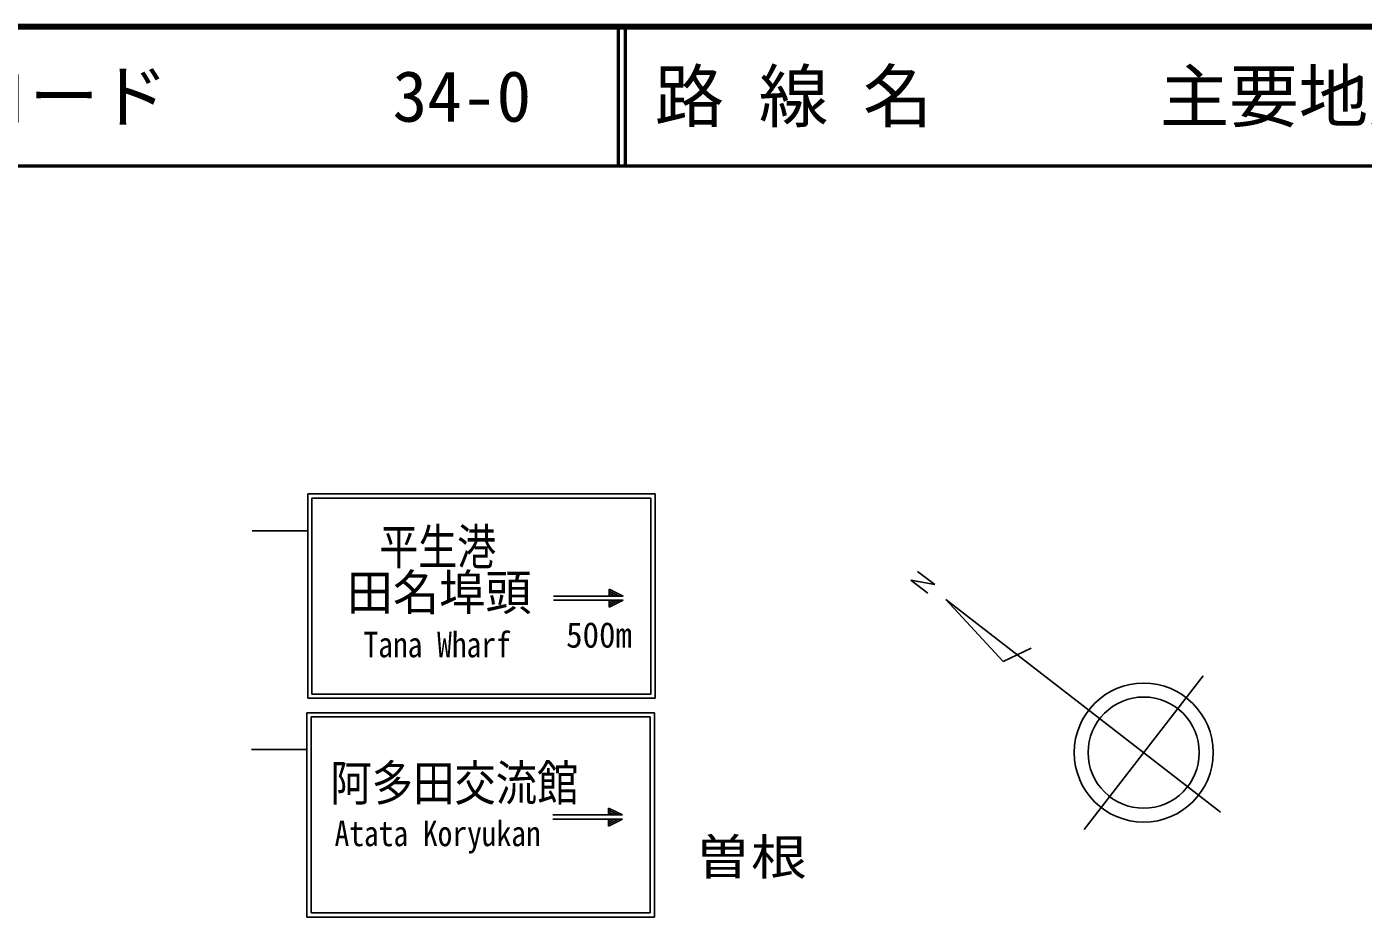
# Model space of a CAD drawing. Units: millimetres, scale not verified. Extents: x 40000 to 680000, y 20000 to 380000.
# Drawn here: x 135192 to 231378, y 315498 to 380000 of the extents above; entities that cross this region are included whole.
import ezdxf
from ezdxf.enums import TextEntityAlignment as Align

# ---------------------------------------------------------------- set-up
doc = ezdxf.new("R2010")
doc.units = ezdxf.units.MM
doc.header["$LTSCALE"] = 1000
doc.layers.add('M-BMK-HTXT', color=7, linetype='Continuous')
doc.layers.add('M-TTL-TXT', color=7, linetype='Continuous')
for name, color, linetype, lineweight in [('M-BMK-SRVR', 3, 'Continuous', 25), ('M-STR-HTXT', 7, 'Continuous', 13), ('M-STR-STRC', 7, 'Continuous', 25), ('M-TTL', 2, 'Continuous', 140), ('M-TTL-LINE', 7, 'Continuous', 50)]:
    doc.layers.add(name, color=color, linetype=linetype, lineweight=lineweight)
doc.styles.add('ＭＳ ゴシック', font='')
doc.styles.get('ＭＳ ゴシック').set_extended_font_data('MS Gothic')

msp = doc.modelspace()

# ---------------------------------------------------------------- linework, layer by layer
at = {"layer": 'M-BMK-SRVR'}
for p, q in [((200537, 339872), (199307, 340814)), ((200044, 339241), (198823, 340186)), ((198823, 340186), (200537, 339872)), ((201340, 338790), (205473, 334327)), ((201340, 338790), (221112, 323491)), ((205473, 334327), (207488, 335297)), ((219860, 333311), (211292, 322239))]:
    msp.add_line(p, q, dxfattribs=at)
for radius in [5000, 4000]:
    msp.add_circle((215576, 327775), radius, dxfattribs=at)
at = {"layer": 'M-STR-STRC'}
for p, q in [((155411, 331692), (155411, 346392)), ((155411, 346392), (180411, 346392)), ((180411, 346392), (180411, 331692)), ((155711, 331992), (155711, 346092)), ((155711, 346092), (180111, 346092)), ((180111, 346092), (180111, 331992)), ((151411, 343742), (155411, 343742)), ((178111, 339042), (177111, 339542)), ((177111, 339542), (177111, 339042)), ((173111, 339042), (178111, 339042)), ((173111, 338742), (178111, 338742)), ((177111, 339396), (177820, 339042)), ((177111, 339251), (177529, 339042)), ((177111, 339105), (177238, 339042)), ((177820, 338742), (177111, 338387)), ((177529, 338742), (177111, 338532)), ((177238, 338742), (177111, 338678)), ((178111, 338742), (177111, 338242)), ((177111, 338242), (177111, 338742)), ((180111, 331992), (155711, 331992)), ((180411, 331692), (155411, 331692)), ((155361, 315939), (155361, 330639)), ((155361, 330639), (180361, 330639)), ((155661, 316239), (155661, 330339)), ((155661, 330339), (180061, 330339)), ((180061, 330339), (180061, 316239)), ((180361, 330639), (180361, 315939)), ((151361, 327989), (155361, 327989)), ((173061, 323289), (178061, 323289)), ((178061, 323289), (177061, 323789)), ((177061, 323789), (177061, 323289)), ((177061, 323644), (177770, 323289)), ((177061, 323498), (177479, 323289)), ((177061, 323353), (177189, 323289)), ((173061, 322989), (178061, 322989)), ((177770, 322989), (177061, 322634)), ((177479, 322989), (177061, 322780)), ((177189, 322989), (177061, 322925)), ((178061, 322989), (177061, 322489)), ((177061, 322489), (177061, 322989)), ((180361, 315939), (155361, 315939)), ((180061, 316239), (155661, 316239))]:
    msp.add_line(p, q, dxfattribs=at)
at = {"layer": 'M-TTL'}
msp.add_line((680000, 380000), (40000, 380000), dxfattribs=at)
at = {"layer": 'M-TTL-LINE'}
for p, q in [((177750, 380000), (177750, 370000)), ((178250, 380000), (178250, 370000)), ((40000, 370000), (680000, 370000))]:
    msp.add_line(p, q, dxfattribs=at)

# ---------------------------------------------------------------- texts
at = {"layer": 'M-BMK-HTXT', "style": 'ＭＳ ゴシック', "width": 1.15}
msp.add_text('曽根', height=2566, dxfattribs=at).set_placement((183290, 318217), align=Align.BOTTOM_LEFT)
at = {"layer": 'M-STR-HTXT', "style": 'ＭＳ ゴシック', "width": 1.15}
msp.add_text('側溝\u3000L=124.0', height=1833, rotation=331.5, dxfattribs=at).set_placement((127999, 314332), align=Align.BOTTOM_LEFT)
at = {"layer": 'M-STR-STRC', "style": 'ＭＳ ゴシック'}
for s, height, width, p in [('平生港', 2566, 0.8, (160574, 340539)), ('田名埠頭', 2566, 0.95, (158221, 337249)), ('500m', 1833, 0.95, (174009, 334780)), ('Tana Wharf', 1833, 0.85, (159428, 334086)), ('阿多田交流館', 2566, 0.85, (157047, 323542)), ('Atata Koryukan', 1833, 0.85, (157345, 320496))]:
    msp.add_text(s, height=height, dxfattribs=dict(at, width=width)).set_placement(p, align=Align.BOTTOM_LEFT)
at = {"layer": 'M-TTL-TXT', "style": 'ＭＳ ゴシック'}
for s, p in [('図面コード', (120380, 375000)), ('路 線 名', (180380, 375000)), ('主要地方道 光上関線', (216734, 375000)), ('34-0', (161521, 375000)), ('34-0', (161521, 375000))]:
    msp.add_text(s, height=3666, dxfattribs=at).set_placement(p, align=Align.MIDDLE_LEFT)

doc.saveas('drawing.dxf')
